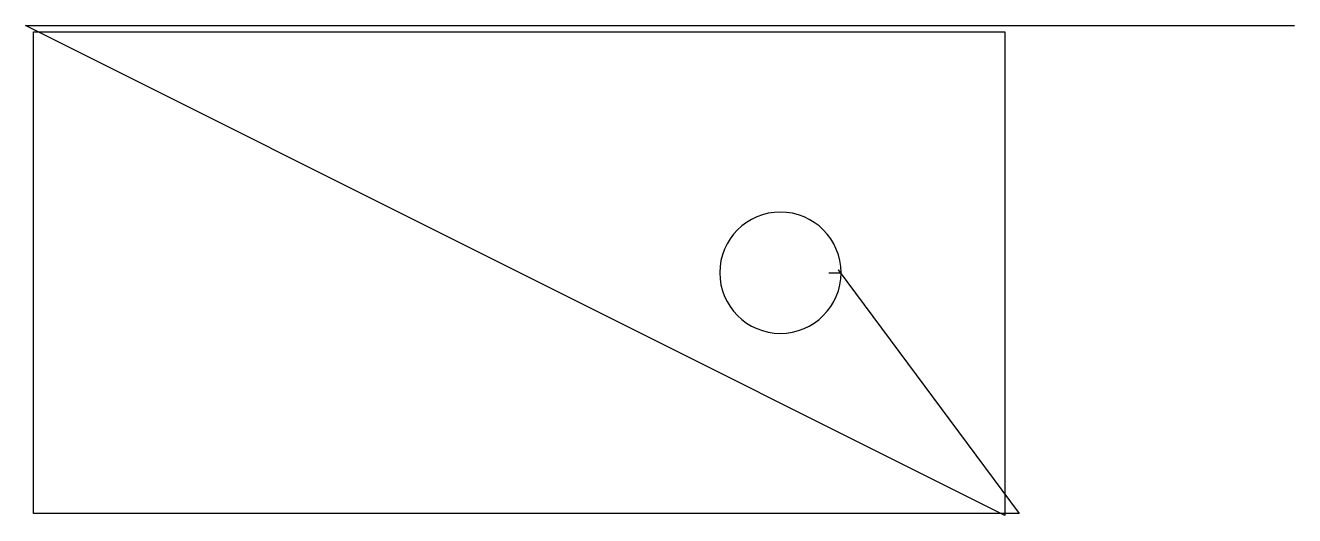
# Model space of a CAD drawing. Header units: metres. Extents: x 2476 to 5613, y 15 to 1228.
import ezdxf

# ---------------------------------------------------------------- set-up
doc = ezdxf.new("R2010")
doc.units = ezdxf.units.M

msp = doc.modelspace()

# ---------------------------------------------------------------- linework, layer by layer
at = {"layer": 'TOOL_0'}
for p, q in [((4896.866, 15.261), (2476.129, 1227.783)), ((2476.129, 1227.783), (5612, 1227.783)), ((5612, 1227.783), (5613, 1227.783)), ((2496.366, 20.261), (2496.366, 1211.761)), ((2496.366, 1211.761), (4896.866, 1211.761)), ((4896.866, 1211.761), (4896.866, 20.261)), ((4462.116, 616.011), (4492.116, 616.011)), ((4492.116, 616.011), (4485.045, 623.082)), ((4485.045, 623.082), (4931.866, 20.261)), ((4896.866, 20.261), (2496.366, 20.261)), ((4931.866, 20.261), (4896.866, 20.261)), ((4896.866, 20.261), (4896.866, 15.261))]:
    msp.add_line(p, q, dxfattribs=at)
for start, end in [(0, 180), (180, 0)]:
    msp.add_arc((4342.116, 616.011), 150, start, end, dxfattribs=at)

doc.saveas('drawing.dxf')
